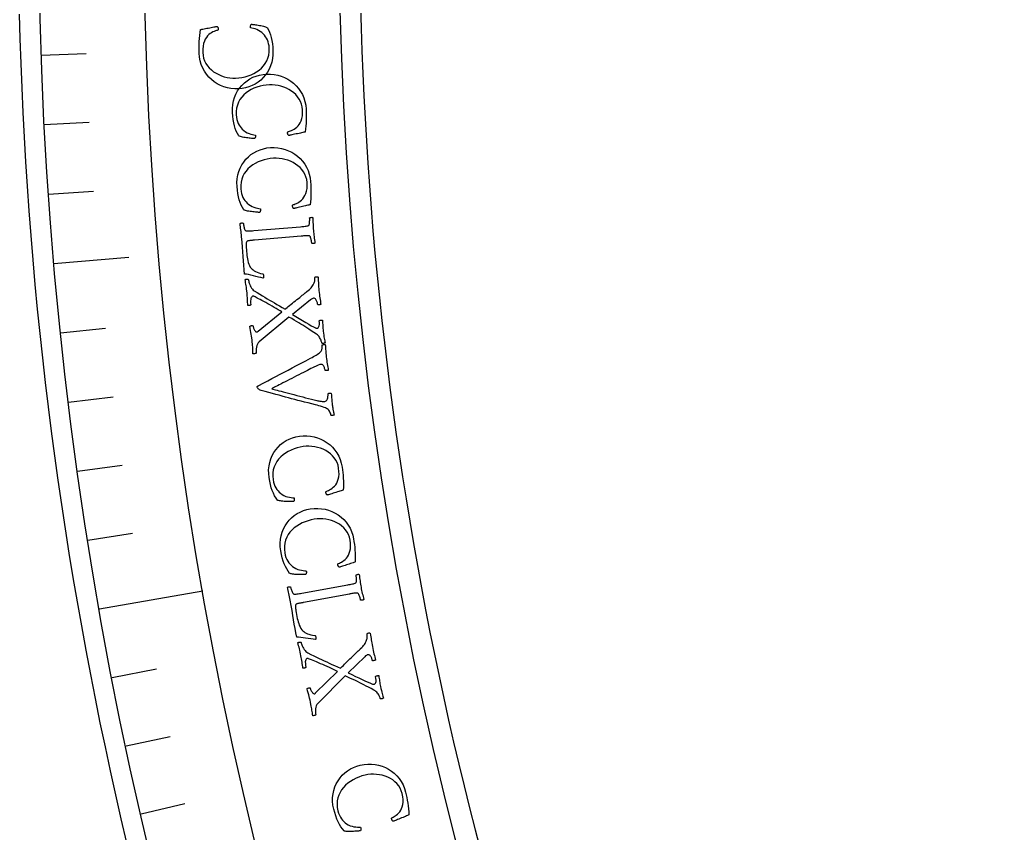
# Model space of a CAD drawing. Header units: millimetres. Extents: x -76 to 76, y -76 to 98.
# Drawn here: x -75.98 to -57.48, y -17.38 to -1.97 of the extents above; entities that cross this region are included whole.
import ezdxf

# ---------------------------------------------------------------- set-up
doc = ezdxf.new("R2010")
doc.units = ezdxf.units.MM
for name, color, linetype in [('CUT_INNER', 6, 'Continuous'), ('CUT_OUTER', 1, 'Continuous'), ('ENGRAVE', 7, 'Continuous'), ('ENGRAVE_FINE', 8, 'Continuous'), ('TEXT', 5, 'Continuous')]:
    doc.layers.add(name, color=color, linetype=linetype)

msp = doc.modelspace()

# ---------------------------------------------------------------- linework, layer by layer
at = {"layer": 'CUT_INNER'}
msp.add_lwpolyline([(-69.5191, -1.7066), (-69.5073, -2.1331), (-69.4929, -2.5596), (-69.4759, -2.9859), (-69.4562, -3.4122), (-69.434, -3.8383), (-69.4091, -4.2642), (-69.3817, -4.6901), (-69.3516, -5.1157), (-69.3189, -5.5411), (-69.2836, -5.9663), (-69.2457, -6.3913), (-69.2051, -6.8161), (-69.162, -7.2406), (-69.1163, -7.6649), (-69.068, -8.0888), (-69.017, -8.5124), (-68.9635, -8.9358), (-68.9074, -9.3587), (-68.8486, -9.7814), (-68.7873, -10.2036), (-68.7234, -10.6255), (-68.6569, -11.047), (-68.5879, -11.4681), (-68.5162, -11.8887), (-68.442, -12.3089), (-68.3652, -12.7286), (-68.2858, -13.1478), (-68.2038, -13.5666), (-68.1193, -13.9848), (-68.0322, -14.4025), (-67.9425, -14.8197), (-67.8503, -15.2363), (-67.7556, -15.6523), (-67.6582, -16.0678), (-67.5584, -16.4826), (-67.456, -16.8968), (-67.351, -17.3104), (-67.2435, -17.7234)], dxfattribs=at)
at = {"layer": 'CUT_OUTER'}
msp.add_lwpolyline([(-73.9434, -17.5604), (-74.0498, -17.1064), (-74.1534, -16.6517), (-74.2541, -16.1964), (-74.3521, -15.7405), (-74.4473, -15.284), (-74.5397, -14.8269), (-74.6293, -14.3692), (-74.716, -13.911), (-74.8, -13.4523), (-74.8811, -12.9931), (-74.9594, -12.5334), (-75.0349, -12.0732), (-75.1076, -11.6126), (-75.1774, -11.1515), (-75.2444, -10.69), (-75.3086, -10.2281), (-75.3699, -9.7659), (-75.4284, -9.3032), (-75.4841, -8.8402), (-75.5369, -8.3769), (-75.5869, -7.9132), (-75.634, -7.4493), (-75.6783, -6.9851), (-75.7198, -6.5206), (-75.7583, -6.0559), (-75.7941, -5.5909), (-75.827, -5.1257), (-75.857, -4.6604), (-75.8841, -4.1948), (-75.9085, -3.7291), (-75.9299, -3.2633), (-75.9485, -2.7973), (-75.9642, -2.3313), (-75.9771, -1.8651)], dxfattribs=at)
at = {"layer": 'ENGRAVE'}
for points in [[(-75.3247, -6.5901), (-73.9089, -6.4662)], [(-74.4637, -13.13), (-72.5042, -12.7845)]]:
    msp.add_lwpolyline(points, dxfattribs=at)
for radius in [75.6124, 73.6227, 69.9276]:
    msp.add_circle((0, 0), radius, dxfattribs=at)
at = {"layer": 'ENGRAVE_FINE'}
for points in [[(-75.5663, -2.6388), (-74.7141, -2.6091)], [(-75.5088, -3.9572), (-74.6572, -3.9126)], [(-75.4282, -5.2745), (-74.5776, -5.215)], [(-75.1982, -7.9036), (-74.3501, -7.8145)], [(-75.0488, -9.2148), (-74.2024, -9.1109)], [(-74.8765, -10.5232), (-74.0321, -10.4045)], [(-74.6815, -11.8284), (-73.8393, -11.695)], [(-74.2232, -14.4275), (-73.3861, -14.2648)], [(-73.9601, -15.7207), (-73.126, -15.5434)], [(-73.6745, -17.0091), (-72.8436, -16.8173)]]:
    msp.add_lwpolyline(points, dxfattribs=at)
at = {"layer": 'TEXT'}
for points in [[(-72.5748, -2.6025), (-72.5761, -2.5502), (-72.5764, -2.4967), (-72.5756, -2.4419), (-72.5737, -2.3858), (-72.5702, -2.3289), (-72.5646, -2.2716), (-72.5568, -2.2137), (-72.5469, -2.1555), (-72.5442, -2.1549), (-72.5361, -2.1532), (-72.5225, -2.1505), (-72.5036, -2.1466), (-72.481, -2.1421), (-72.4565, -2.1374), (-72.4302, -2.1326), (-72.4021, -2.1275), (-72.3736, -2.1224), (-72.3465, -2.1175), (-72.3208, -2.1128), (-72.2963, -2.1083), (-72.2749, -2.1044), (-72.2585, -2.1015), (-72.2469, -2.0998), (-72.2402, -2.0991), (-72.236, -2.099), (-72.2317, -2.101), (-72.2273, -2.1052), (-72.2228, -2.1115), (-72.2189, -2.119), (-72.216, -2.1269), (-72.2142, -2.135), (-72.2134, -2.1434), (-72.2136, -2.1506), (-72.2146, -2.1574), (-72.2164, -2.1636), (-72.219, -2.1693), (-72.2322, -2.1726), (-72.2485, -2.1774), (-72.268, -2.1839), (-72.2906, -2.1919), (-72.315, -2.2023), (-72.3399, -2.2159), (-72.3651, -2.2328), (-72.3908, -2.2529), (-72.4157, -2.277), (-72.4383, -2.3058), (-72.4589, -2.3392), (-72.4772, -2.3773), (-72.4921, -2.4208), (-72.502, -2.4707), (-72.5071, -2.5269), (-72.5072, -2.5893), (-72.5019, -2.646), (-72.4901, -2.6997), (-72.4719, -2.7504), (-72.4473, -2.7982), (-72.4173, -2.8427), (-72.3828, -2.8836), (-72.3439, -2.921), (-72.3007, -2.9547), (-72.2541, -2.9846), (-72.2053, -3.0104), (-72.1543, -3.032), (-72.101, -3.0494), (-72.0467, -3.0626), (-71.9924, -3.0713), (-71.9382, -3.0756), (-71.884, -3.0755), (-71.8238, -3.0709), (-71.7644, -3.0621), (-71.7056, -3.0493), (-71.6475, -3.0324), (-71.5913, -3.0114), (-71.5381, -2.9863), (-71.4877, -2.9571), (-71.4404, -2.9238), (-71.397, -2.8865), (-71.3585, -2.8452), (-71.3249, -2.7999), (-71.2962, -2.7505), (-71.2736, -2.6972), (-71.2582, -2.6397), (-71.2498, -2.5782), (-71.2487, -2.5126), (-71.2521, -2.4669), (-71.2591, -2.4249), (-71.2697, -2.3865), (-71.2839, -2.3519), (-71.3005, -2.3205), (-71.3183, -2.2918), (-71.3373, -2.266), (-71.3576, -2.243), (-71.3869, -2.2153), (-71.4177, -2.1919), (-71.4499, -2.1727), (-71.4836, -2.1578), (-71.5169, -2.1461), (-71.548, -2.1364), (-71.5769, -2.1288), (-71.6037, -2.1232), (-71.6047, -2.1055), (-71.6026, -2.0886), (-71.5972, -2.0723), (-71.5886, -2.0568), (-71.5793, -2.057), (-71.5663, -2.058), (-71.5495, -2.0599), (-71.5289, -2.0625), (-71.506, -2.0658), (-71.4822, -2.0694), (-71.4574, -2.0734), (-71.4317, -2.0778), (-71.4063, -2.0825), (-71.3823, -2.0875), (-71.3597, -2.0928), (-71.3386, -2.0984), (-71.3201, -2.104), (-71.3053, -2.1096), (-71.2943, -2.1149), (-71.2869, -2.1201), (-71.2637, -2.1632), (-71.2433, -2.2093), (-71.2257, -2.2583), (-71.2108, -2.3103), (-71.1988, -2.3661), (-71.1894, -2.4265), (-71.1828, -2.4914), (-71.1789, -2.5609), (-71.1795, -2.6355), (-71.187, -2.7072), (-71.2013, -2.776), (-71.2225, -2.8419), (-71.2496, -2.9043), (-71.2819, -2.9626), (-71.3194, -3.0168), (-71.362, -3.067), (-71.4091, -3.1125), (-71.4599, -3.153), (-71.5143, -3.1883), (-71.5724, -3.2186), (-71.6335, -3.2432), (-71.6968, -3.2618), (-71.7624, -3.2741), (-71.8302, -3.2804), (-71.9025, -3.2804), (-71.9728, -3.2738), (-72.0412, -3.2605), (-72.1076, -3.2405), (-72.1713, -3.2145), (-72.2317, -3.183), (-72.2887, -3.1461), (-72.3423, -3.1037), (-72.3916, -3.0563), (-72.4356, -3.0041), (-72.4743, -2.9472), (-72.5077, -2.8856), (-72.5349, -2.8199), (-72.5552, -2.7509), (-72.5685, -2.6784), (-72.5748, -2.6025)], [(-70.5497, -3.6614), (-70.5476, -3.7123), (-70.5464, -3.7644), (-70.5462, -3.8177), (-70.547, -3.8723), (-70.5492, -3.9277), (-70.5535, -3.9837), (-70.5599, -4.0401), (-70.5683, -4.0972), (-70.571, -4.0978), (-70.5791, -4.0996), (-70.5926, -4.1027), (-70.6114, -4.107), (-70.6339, -4.1121), (-70.6582, -4.1174), (-70.6843, -4.1229), (-70.7123, -4.1287), (-70.7406, -4.1345), (-70.7676, -4.1401), (-70.7932, -4.1455), (-70.8175, -4.1506), (-70.8387, -4.1551), (-70.8551, -4.1584), (-70.8666, -4.1604), (-70.8733, -4.1613), (-70.8776, -4.1615), (-70.8819, -4.1597), (-70.8864, -4.1557), (-70.891, -4.1497), (-70.8952, -4.1424), (-70.8983, -4.1348), (-70.9003, -4.1269), (-70.9014, -4.1186), (-70.9014, -4.1115), (-70.9006, -4.1048), (-70.8989, -4.0987), (-70.8965, -4.093), (-70.8834, -4.0894), (-70.8672, -4.0842), (-70.8479, -4.0773), (-70.8255, -4.0689), (-70.8013, -4.058), (-70.7769, -4.0439), (-70.752, -4.0267), (-70.7268, -4.0063), (-70.7026, -3.9821), (-70.6806, -3.9535), (-70.6608, -3.9204), (-70.6432, -3.8828), (-70.6293, -3.84), (-70.6203, -3.7912), (-70.6162, -3.7363), (-70.6171, -3.6754), (-70.6232, -3.6203), (-70.6356, -3.5682), (-70.6544, -3.5189), (-70.6795, -3.4726), (-70.7099, -3.4295), (-70.7447, -3.3898), (-70.7838, -3.3536), (-70.8272, -3.3208), (-70.8739, -3.2918), (-70.9228, -3.2668), (-70.9739, -3.2458), (-71.0272, -3.2288), (-71.0816, -3.2161), (-71.1359, -3.2076), (-71.1902, -3.2035), (-71.2443, -3.2038), (-71.3045, -3.2085), (-71.3639, -3.2174), (-71.4227, -3.2303), (-71.4807, -3.2473), (-71.5368, -3.2685), (-71.59, -3.2938), (-71.6402, -3.3233), (-71.6873, -3.3569), (-71.7305, -3.3947), (-71.7687, -3.4365), (-71.8018, -3.4824), (-71.83, -3.5324), (-71.852, -3.5864), (-71.8667, -3.6445), (-71.8741, -3.7067), (-71.8742, -3.7729), (-71.8699, -3.819), (-71.862, -3.8613), (-71.8506, -3.8998), (-71.8357, -3.9345), (-71.8184, -3.9658), (-71.7999, -3.9942), (-71.7803, -4.0197), (-71.7595, -4.0424), (-71.7294, -4.0695), (-71.6981, -4.0923), (-71.6654, -4.1107), (-71.6313, -4.1247), (-71.5977, -4.1356), (-71.5663, -4.1444), (-71.5371, -4.1513), (-71.5102, -4.1561), (-71.5087, -4.1737), (-71.5104, -4.1907), (-71.5152, -4.2071), (-71.5234, -4.2229), (-71.5327, -4.223), (-71.5458, -4.2223), (-71.5626, -4.221), (-71.5832, -4.219), (-71.6062, -4.2164), (-71.6301, -4.2135), (-71.655, -4.2102), (-71.6808, -4.2066), (-71.7064, -4.2026), (-71.7305, -4.1983), (-71.7532, -4.1936), (-71.7745, -4.1886), (-71.7932, -4.1834), (-71.8081, -4.1782), (-71.8193, -4.1731), (-71.8268, -4.1681), (-71.8512, -4.1252), (-71.8729, -4.0793), (-71.8917, -4.0302), (-71.9078, -3.978), (-71.9211, -3.9219), (-71.9318, -3.861), (-71.9396, -3.7955), (-71.9448, -3.7253), (-71.9452, -3.6498), (-71.9387, -3.5773), (-71.9252, -3.5076), (-71.9047, -3.4409), (-71.878, -3.3777), (-71.846, -3.3187), (-71.8088, -3.2639), (-71.7663, -3.2134), (-71.7192, -3.1675), (-71.6685, -3.1269), (-71.614, -3.0916), (-71.5559, -3.0614), (-71.4948, -3.0369), (-71.4314, -3.0187), (-71.3658, -3.0065), (-71.2979, -3.0006), (-71.2256, -3.0008), (-71.1553, -3.0075), (-71.087, -3.0208), (-71.0207, -3.0406), (-70.957, -3.0663), (-70.8967, -3.0972), (-70.8397, -3.1334), (-70.7861, -3.1747), (-70.7367, -3.221), (-70.6925, -3.2717), (-70.6536, -3.3269), (-70.6198, -3.3867), (-70.5921, -3.4504), (-70.5711, -3.5174), (-70.557, -3.5877), (-70.5497, -3.6614)], [(-70.4648, -5.0381), (-70.4617, -5.0889), (-70.4595, -5.141), (-70.4582, -5.1943), (-70.4579, -5.2488), (-70.4591, -5.3043), (-70.4623, -5.3604), (-70.4676, -5.4169), (-70.4749, -5.4741), (-70.4776, -5.4748), (-70.4856, -5.4768), (-70.499, -5.4801), (-70.5178, -5.4848), (-70.5401, -5.4903), (-70.5643, -5.4961), (-70.5904, -5.5021), (-70.6183, -5.5084), (-70.6464, -5.5148), (-70.6733, -5.5209), (-70.6988, -5.5268), (-70.723, -5.5324), (-70.7441, -5.5373), (-70.7604, -5.5409), (-70.7719, -5.5432), (-70.7786, -5.5442), (-70.7828, -5.5445), (-70.7872, -5.5427), (-70.7918, -5.5389), (-70.7965, -5.5329), (-70.8008, -5.5257), (-70.8041, -5.5182), (-70.8063, -5.5103), (-70.8074, -5.5021), (-70.8076, -5.4949), (-70.8069, -5.4883), (-70.8054, -5.4821), (-70.803, -5.4763), (-70.79, -5.4725), (-70.7739, -5.467), (-70.7548, -5.4597), (-70.7325, -5.4508), (-70.7086, -5.4395), (-70.6844, -5.425), (-70.6599, -5.4073), (-70.6351, -5.3864), (-70.6114, -5.3617), (-70.5899, -5.3327), (-70.5708, -5.2992), (-70.554, -5.2613), (-70.5409, -5.2182), (-70.5328, -5.1692), (-70.5298, -5.1143), (-70.5319, -5.0534), (-70.5391, -4.9984), (-70.5525, -4.9465), (-70.5722, -4.8977), (-70.5982, -4.8519), (-70.6295, -4.8093), (-70.665, -4.7704), (-70.7048, -4.7349), (-70.7489, -4.703), (-70.7962, -4.6749), (-70.8455, -4.6508), (-70.897, -4.6308), (-70.9507, -4.6149), (-71.0053, -4.6032), (-71.0597, -4.5958), (-71.114, -4.5928), (-71.1682, -4.5941), (-71.2283, -4.6), (-71.2875, -4.61), (-71.346, -4.6241), (-71.4036, -4.6423), (-71.4594, -4.6645), (-71.512, -4.6909), (-71.5616, -4.7213), (-71.6081, -4.7558), (-71.6506, -4.7944), (-71.6879, -4.837), (-71.7202, -4.8835), (-71.7473, -4.934), (-71.7683, -4.9885), (-71.7818, -5.0469), (-71.788, -5.1092), (-71.7868, -5.1754), (-71.7816, -5.2214), (-71.7729, -5.2636), (-71.7608, -5.3018), (-71.7452, -5.3362), (-71.7273, -5.3672), (-71.7083, -5.3952), (-71.6881, -5.4204), (-71.6669, -5.4426), (-71.6363, -5.4692), (-71.6045, -5.4913), (-71.5714, -5.5091), (-71.5371, -5.5225), (-71.5033, -5.5326), (-71.4717, -5.5409), (-71.4425, -5.5471), (-71.4155, -5.5514), (-71.4136, -5.569), (-71.4149, -5.586), (-71.4195, -5.6025), (-71.4273, -5.6185), (-71.4366, -5.6187), (-71.4497, -5.6184), (-71.4666, -5.6173), (-71.4872, -5.6157), (-71.5102, -5.6136), (-71.5342, -5.6111), (-71.5591, -5.6083), (-71.585, -5.6052), (-71.6107, -5.6017), (-71.6349, -5.5979), (-71.6577, -5.5937), (-71.679, -5.589), (-71.6978, -5.5842), (-71.7128, -5.5794), (-71.7241, -5.5745), (-71.7317, -5.5696), (-71.757, -5.5272), (-71.7795, -5.4817), (-71.7994, -5.433), (-71.8164, -5.3811), (-71.8309, -5.3253), (-71.8427, -5.2647), (-71.8518, -5.1993), (-71.8583, -5.1292), (-71.8603, -5.0538), (-71.8552, -4.9811), (-71.843, -4.9112), (-71.8238, -4.844), (-71.7984, -4.7803), (-71.7676, -4.7207), (-71.7314, -4.6652), (-71.6898, -4.6139), (-71.6437, -4.5671), (-71.5938, -4.5256), (-71.54, -4.4891), (-71.4825, -4.4578), (-71.4219, -4.4322), (-71.3588, -4.4127), (-71.2935, -4.3993), (-71.2257, -4.392), (-71.1534, -4.3908), (-71.083, -4.3961), (-71.0145, -4.4081), (-70.9478, -4.4266), (-70.8836, -4.451), (-70.8227, -4.4808), (-70.765, -4.5158), (-70.7106, -4.5561), (-70.6603, -4.6014), (-70.6152, -4.6512), (-70.5752, -4.7057), (-70.5402, -4.7648), (-70.5113, -4.828), (-70.489, -4.8945), (-70.4735, -4.9646), (-70.4648, -5.0381)], [(-71.5247, -6.1453), (-71.5271, -6.1455), (-71.53, -6.1458), (-71.5334, -6.1461), (-71.5374, -6.1464), (-71.5477, -6.1473), (-71.5594, -6.1483), (-71.5725, -6.1495), (-71.5872, -6.1507), (-71.6022, -6.1521), (-71.6165, -6.1538), (-71.6301, -6.1556), (-71.6431, -6.1577), (-71.6544, -6.16), (-71.6629, -6.1626), (-71.6688, -6.1655), (-71.672, -6.1687), (-71.6777, -6.1805), (-71.6819, -6.1934), (-71.6845, -6.2074), (-71.6855, -6.2224), (-71.6854, -6.2401), (-71.6844, -6.2622), (-71.6827, -6.2886), (-71.6802, -6.3194), (-71.6698, -6.4364), (-71.6662, -6.4668), (-71.6607, -6.4986), (-71.6534, -6.5316), (-71.6442, -6.5659), (-71.6332, -6.599), (-71.6206, -6.6283), (-71.6063, -6.6539), (-71.5903, -6.6756), (-71.5735, -6.693), (-71.554, -6.7094), (-71.532, -6.725), (-71.5074, -6.7396), (-71.4795, -6.7531), (-71.4474, -6.7652), (-71.4111, -6.776), (-71.3707, -6.7855), (-71.3648, -6.7884), (-71.3603, -6.7941), (-71.3571, -6.8026), (-71.3552, -6.8139), (-71.3543, -6.8314), (-71.3553, -6.846), (-71.3582, -6.8575), (-71.363, -6.8659), (-71.4075, -6.8549), (-71.4533, -6.8433), (-71.5005, -6.8312), (-71.5491, -6.8185), (-71.5965, -6.8069), (-71.6402, -6.7979), (-71.6801, -6.7917), (-71.7163, -6.7883), (-71.724, -6.7043), (-71.731, -6.6206), (-71.7373, -6.537), (-71.743, -6.4537), (-71.7488, -6.3679), (-71.7555, -6.2767), (-71.763, -6.1803), (-71.7714, -6.0786), (-71.7746, -6.0433), (-71.778, -6.01), (-71.7816, -5.9785), (-71.7855, -5.9489), (-71.7893, -5.92), (-71.7927, -5.8905), (-71.7958, -5.8605), (-71.7985, -5.8299), (-71.7937, -5.8258), (-71.7873, -5.8228), (-71.7792, -5.8209), (-71.7694, -5.82), (-71.7595, -5.8201), (-71.7512, -5.821), (-71.7444, -5.8226), (-71.7391, -5.8251), (-71.7383, -5.8328), (-71.7369, -5.8431), (-71.7348, -5.8561), (-71.7322, -5.8717), (-71.7289, -5.8883), (-71.7249, -5.9045), (-71.7204, -5.9203), (-71.7152, -5.9356), (-71.7097, -5.9489), (-71.7042, -5.9585), (-71.6988, -5.9646), (-71.6934, -5.967), (-71.6794, -5.9697), (-71.6637, -5.9712), (-71.6462, -5.9717), (-71.6269, -5.9711), (-71.6063, -5.9699), (-71.585, -5.9684), (-71.5629, -5.9668), (-71.54, -5.9649), (-70.6567, -5.8913), (-70.6337, -5.8893), (-70.6114, -5.8872), (-70.5898, -5.8851), (-70.5689, -5.8829), (-70.5493, -5.8803), (-70.5318, -5.8769), (-70.5163, -5.8728), (-70.5029, -5.8679), (-70.4972, -5.8646), (-70.4926, -5.8578), (-70.489, -5.8476), (-70.4865, -5.8339), (-70.4848, -5.8183), (-70.4835, -5.8023), (-70.4827, -5.786), (-70.4823, -5.7693), (-70.4821, -5.7538), (-70.4822, -5.7409), (-70.4824, -5.7307), (-70.4828, -5.7231), (-70.478, -5.7199), (-70.4716, -5.7172), (-70.4635, -5.715), (-70.4538, -5.7133), (-70.444, -5.7126), (-70.4357, -5.7132), (-70.4288, -5.7151), (-70.4235, -5.7183), (-70.4221, -5.7496), (-70.4208, -5.7806), (-70.4197, -5.8114), (-70.4187, -5.842), (-70.4176, -5.8723), (-70.4161, -5.9022), (-70.4142, -5.9319), (-70.4119, -5.9613), (-70.4091, -5.9914), (-70.406, -6.0211), (-70.4025, -6.0503), (-70.3986, -6.0791), (-70.3946, -6.108), (-70.3906, -6.1376), (-70.3867, -6.1678), (-70.3828, -6.1987), (-70.3876, -6.2028), (-70.394, -6.2058), (-70.4021, -6.2077), (-70.4118, -6.2087), (-70.4217, -6.2087), (-70.4301, -6.2079), (-70.4369, -6.2063), (-70.4421, -6.204), (-70.443, -6.1964), (-70.4445, -6.1863), (-70.4466, -6.1735), (-70.4493, -6.1583), (-70.4526, -6.1419), (-70.4561, -6.1262), (-70.4601, -6.111), (-70.4643, -6.0964), (-70.469, -6.0836), (-70.4743, -6.074), (-70.48, -6.0677), (-70.4863, -6.0645), (-70.4979, -6.0627), (-70.5111, -6.0617), (-70.5257, -6.0614), (-70.542, -6.062), (-70.5593, -6.063), (-70.5775, -6.0642), (-70.5964, -6.0657), (-70.6162, -6.0673), (-70.6194, -6.0676), (-70.6225, -6.0678), (-70.6257, -6.0681), (-70.6289, -6.0684), (-70.6321, -6.0686), (-70.6352, -6.0689), (-70.6384, -6.0692), (-70.6416, -6.0695)], [(-70.3061, -7.1013), (-70.3021, -7.138), (-70.298, -7.1732), (-70.2935, -7.2067), (-70.2889, -7.2386), (-70.2841, -7.2696), (-70.2795, -7.3004), (-70.2751, -7.3309), (-70.2708, -7.3611), (-70.2759, -7.3635), (-70.2831, -7.3656), (-70.2926, -7.3673), (-70.3042, -7.3688), (-70.3153, -7.3695), (-70.3234, -7.3687), (-70.3284, -7.3666), (-70.3304, -7.3631), (-70.3316, -7.355), (-70.3336, -7.345), (-70.3365, -7.3333), (-70.3403, -7.3199), (-70.3449, -7.3058), (-70.3506, -7.2924), (-70.3573, -7.2797), (-70.3649, -7.2676), (-70.3738, -7.2574), (-70.384, -7.2505), (-70.3957, -7.247), (-70.4087, -7.2467), (-70.4211, -7.2496), (-70.4351, -7.2558), (-70.4505, -7.2653), (-70.4675, -7.2781), (-70.8104, -7.5536), (-70.7441, -7.5927), (-70.6798, -7.6309), (-70.6173, -7.6681), (-70.5568, -7.7045), (-70.5007, -7.7378), (-70.4512, -7.7659), (-70.4084, -7.789), (-70.3724, -7.8069), (-70.3668, -7.8091), (-70.3612, -7.8107), (-70.3558, -7.8116), (-70.3504, -7.8119), (-70.3456, -7.8118), (-70.3419, -7.8117), (-70.3392, -7.8116), (-70.3376, -7.8115), (-70.3301, -7.8091), (-70.3225, -7.8035), (-70.3146, -7.7947), (-70.3066, -7.7827), (-70.3001, -7.7655), (-70.2968, -7.741), (-70.2967, -7.7092), (-70.2997, -7.6701), (-70.2976, -7.667), (-70.2926, -7.6643), (-70.2848, -7.6619), (-70.2741, -7.6599), (-70.2629, -7.6585), (-70.2532, -7.6579), (-70.2453, -7.6581), (-70.2389, -7.6592), (-70.2378, -7.6888), (-70.2366, -7.7167), (-70.2356, -7.7429), (-70.2345, -7.7674), (-70.2333, -7.7915), (-70.2314, -7.8169), (-70.2291, -7.8433), (-70.2262, -7.8709), (-70.2217, -7.9089), (-70.2169, -7.9437), (-70.212, -7.9753), (-70.2069, -8.0037), (-70.202, -8.0294), (-70.1976, -8.0528), (-70.1937, -8.0738), (-70.1903, -8.0926), (-70.1951, -8.095), (-70.2015, -8.0973), (-70.2096, -8.0993), (-70.2193, -8.1012), (-70.2292, -8.1021), (-70.238, -8.1015), (-70.2456, -8.0993), (-70.252, -8.0955), (-70.253, -8.0898), (-70.255, -8.0813), (-70.258, -8.0698), (-70.262, -8.0554), (-70.2673, -8.0393), (-70.2743, -8.0225), (-70.283, -8.0051), (-70.2933, -7.9872), (-70.3055, -7.9695), (-70.3199, -7.9529), (-70.3364, -7.9376), (-70.3551, -7.9234), (-70.4052, -7.8911), (-70.4519, -7.861), (-70.4951, -7.8329), (-70.5349, -7.8069), (-70.573, -7.7822), (-70.6114, -7.7579), (-70.65, -7.7339), (-70.6888, -7.7104), (-70.7295, -7.686), (-70.7739, -7.6597), (-70.822, -7.6312), (-70.8738, -7.6008), (-71.4376, -8.0732), (-71.4563, -8.0923), (-71.4714, -8.1151), (-71.4828, -8.1415), (-71.4906, -8.1716), (-71.4955, -8.2026), (-71.4981, -8.2321), (-71.4985, -8.2599), (-71.4967, -8.2862), (-71.5015, -8.2895), (-71.5083, -8.2921), (-71.517, -8.294), (-71.5277, -8.2952), (-71.5382, -8.2958), (-71.5464, -8.296), (-71.5521, -8.2958), (-71.5556, -8.2952), (-71.557, -8.2652), (-71.5582, -8.2374), (-71.5594, -8.2117), (-71.5604, -8.1881), (-71.5617, -8.1645), (-71.5637, -8.1385), (-71.5663, -8.1102), (-71.5695, -8.0795), (-71.5745, -8.0374), (-71.5795, -7.9981), (-71.5846, -7.9616), (-71.5897, -7.928), (-71.5951, -7.8944), (-71.6009, -7.858), (-71.6071, -7.8188), (-71.6137, -7.7769), (-71.6089, -7.7726), (-71.6018, -7.7691), (-71.5924, -7.7665), (-71.5809, -7.7647), (-71.5697, -7.764), (-71.5616, -7.7648), (-71.5566, -7.7669), (-71.5546, -7.7705), (-71.5534, -7.7778), (-71.5512, -7.787), (-71.548, -7.7981), (-71.5437, -7.8112), (-71.5386, -7.8249), (-71.5325, -7.8381), (-71.5256, -7.8509), (-71.5177, -7.8631), (-71.5093, -7.8734), (-71.5006, -7.8805), (-71.4915, -7.8844), (-71.4822, -7.8849), (-71.4799, -7.8845), (-71.4772, -7.8836), (-71.4742, -7.8823), (-71.4709, -7.8805), (-71.4676, -7.8784), (-71.4647, -7.8763), (-71.4622, -7.8741), (-71.4601, -7.8718), (-71.008, -7.5044), (-71.042, -7.4841), (-71.0779, -7.463), (-71.1155, -7.4411), (-71.1549, -7.4185), (-71.195, -7.3957), (-71.2347, -7.3731), (-71.2739, -7.3509), (-71.3127, -7.3291), (-71.3501, -7.3082), (-71.3852, -7.2889), (-71.4179, -7.2712), (-71.4484, -7.2552), (-71.4755, -7.2412), (-71.498, -7.2297), (-71.516, -7.2207), (-71.5295, -7.2141), (-71.532, -7.2132), (-71.535, -7.212), (-71.5387, -7.2106), (-71.5428, -7.209), (-71.5474, -7.2076), (-71.5521, -7.2068), (-71.5571, -7.2065), (-71.5623, -7.2067), (-71.5714, -7.2099), (-71.5796, -7.2176), (-71.587, -7.2297), (-71.5935, -7.2463), (-71.5983, -7.2683), (-71.6005, -7.2964), (-71.6, -7.3307), (-71.5968, -7.3712), (-71.6017, -7.3746), (-71.6084, -7.3775), (-71.6171, -7.3799), (-71.6278, -7.3819), (-71.6382, -7.3831), (-71.6463, -7.3835), (-71.6521, -7.383), (-71.6556, -7.3815), (-71.6565, -7.3525), (-71.6576, -7.3232), (-71.6588, -7.2936), (-71.6601, -7.2638), (-71.6617, -7.234), (-71.6637, -7.2046), (-71.666, -7.1754), (-71.6687, -7.1465), (-71.6728, -7.1076), (-71.6769, -7.0717), (-71.6812, -7.0386), (-71.6855, -7.0086), (-71.69, -6.9798), (-71.6947, -6.9504), (-71.6995, -6.9206), (-71.7045, -6.8902), (-71.6986, -6.888), (-71.6912, -6.8865), (-71.6823, -6.8858), (-71.6718, -6.886), (-71.6617, -6.8865), (-71.6538, -6.8872), (-71.6482, -6.8879), (-71.6448, -6.8888), (-71.6438, -6.8952), (-71.6413, -6.9058), (-71.6375, -6.9208), (-71.6324, -6.9401), (-71.6258, -6.9619), (-71.6174, -6.9843), (-71.6074, -7.0073), (-71.5958, -7.0309), (-71.5824, -7.0534), (-71.5674, -7.0729), (-71.5506, -7.0894), (-71.5321, -7.1029), (-71.4786, -7.1363), (-71.4273, -7.168), (-71.3784, -7.1979), (-71.3317, -7.2262), (-71.2861, -7.2536), (-71.2404, -7.2808), (-71.1946, -7.3078), (-71.1486, -7.3346), (-71.1017, -7.362), (-71.0528, -7.3905), (-71.0021, -7.4203), (-70.9495, -7.4514), (-70.9307, -7.4368), (-70.9097, -7.4203), (-70.8868, -7.4019), (-70.8617, -7.3816), (-70.8353, -7.3601), (-70.8082, -7.3383), (-70.7805, -7.3162), (-70.7522, -7.2938), (-70.724, -7.2715), (-70.6969, -7.2499), (-70.6707, -7.2289), (-70.6456, -7.2086), (-70.622, -7.1895), (-70.6006, -7.1723), (-70.5815, -7.1569), (-70.5646, -7.1432), (-70.5508, -7.1321), (-70.5409, -7.1242), (-70.535, -7.1194), (-70.533, -7.1178), (-70.5086, -7.0987), (-70.4871, -7.0802), (-70.4685, -7.0624), (-70.4527, -7.0453), (-70.4388, -7.0279), (-70.4259, -7.0092), (-70.4138, -6.989), (-70.4027, -6.9676), (-70.3963, -6.9527), (-70.3911, -6.9371), (-70.3871, -6.9207), (-70.3845, -6.9035), (-70.3828, -6.887), (-70.3819, -6.8725), (-70.3817, -6.86), (-70.3823, -6.8496), (-70.3811, -6.8458), (-70.3766, -6.8427), (-70.3688, -6.8403), (-70.3577, -6.8387), (-70.346, -6.8381), (-70.3364, -6.8388), (-70.3287, -6.8407), (-70.3231, -6.8438), (-70.3206, -6.8801), (-70.3186, -6.9137), (-70.317, -6.9445), (-70.3157, -6.9726), (-70.3143, -7.0008), (-70.3123, -7.0316), (-70.3095, -7.0651), (-70.3061, -7.1013)], [(-70.1678, -8.358), (-70.1636, -8.3911), (-70.1591, -8.4235), (-70.1543, -8.4554), (-70.1491, -8.4867), (-70.1438, -8.5176), (-70.1387, -8.5483), (-70.1337, -8.5787), (-70.1289, -8.6089), (-70.1339, -8.6113), (-70.1409, -8.6133), (-70.15, -8.6148), (-70.1612, -8.616), (-70.172, -8.6165), (-70.1802, -8.616), (-70.1857, -8.6145), (-70.1884, -8.612), (-70.1895, -8.6065), (-70.1915, -8.5983), (-70.1944, -8.5875), (-70.1984, -8.5741), (-70.2034, -8.5595), (-70.2094, -8.5455), (-70.2164, -8.5321), (-70.2244, -8.5191), (-70.2337, -8.5082), (-70.2445, -8.5009), (-70.257, -8.4973), (-70.2709, -8.4972), (-70.292, -8.5022), (-70.3215, -8.5129), (-70.3594, -8.5294), (-70.4057, -8.5517), (-70.4297, -8.5638), (-70.4573, -8.5778), (-70.4887, -8.5938), (-70.5236, -8.6117), (-70.5613, -8.6309), (-70.601, -8.6511), (-70.6425, -8.6723), (-70.6859, -8.6943), (-70.7302, -8.7168), (-70.7745, -8.7396), (-70.8188, -8.7624), (-70.8631, -8.7855), (-70.9065, -8.8081), (-70.9481, -8.8297), (-70.988, -8.8503), (-71.0261, -8.8699), (-71.0616, -8.8881), (-71.0938, -8.9046), (-71.1225, -8.9193), (-71.1479, -8.9323), (-71.1688, -8.943), (-71.1843, -8.951), (-71.1944, -8.9564), (-71.1991, -8.9591), (-71.1915, -8.9615), (-71.1777, -8.9655), (-71.1576, -8.9711), (-71.1313, -8.9784), (-71.0999, -8.987), (-71.0645, -8.9965), (-71.0251, -9.007), (-70.9817, -9.0184), (-70.935, -9.0306), (-70.8861, -9.0434), (-70.8347, -9.0568), (-70.781, -9.0708), (-70.726, -9.0851), (-70.6705, -9.0995), (-70.6146, -9.114), (-70.5582, -9.1284), (-70.5025, -9.1427), (-70.4485, -9.1565), (-70.3961, -9.1698), (-70.3454, -9.1826), (-70.3263, -9.1873), (-70.3068, -9.1914), (-70.2868, -9.1949), (-70.2663, -9.1977), (-70.2465, -9.1998), (-70.2284, -9.2007), (-70.2121, -9.2006), (-70.1975, -9.1993), (-70.1819, -9.1955), (-70.1689, -9.1884), (-70.1585, -9.1781), (-70.1506, -9.1646), (-70.1447, -9.1493), (-70.1402, -9.1336), (-70.137, -9.1176), (-70.1353, -9.1012), (-70.1344, -9.086), (-70.134, -9.0733), (-70.1341, -9.0632), (-70.1347, -9.0557), (-70.1318, -9.0516), (-70.1263, -9.0482), (-70.1181, -9.0456), (-70.1073, -9.0437), (-70.0961, -9.0428), (-70.0868, -9.0431), (-70.0793, -9.0448), (-70.0736, -9.0478), (-70.0711, -9.0756), (-70.0689, -9.1027), (-70.0669, -9.129), (-70.0651, -9.1545), (-70.0632, -9.18), (-70.0607, -9.2063), (-70.0578, -9.2332), (-70.0543, -9.2609), (-70.0512, -9.2836), (-70.0484, -9.3038), (-70.0457, -9.3215), (-70.0432, -9.3367), (-70.0407, -9.3505), (-70.0382, -9.3643), (-70.0355, -9.3779), (-70.0327, -9.3913), (-70.0297, -9.4055), (-70.0265, -9.4212), (-70.0231, -9.4384), (-70.0195, -9.4572), (-70.0245, -9.4596), (-70.0318, -9.4615), (-70.0412, -9.4629), (-70.0529, -9.4639), (-70.0641, -9.4642), (-70.0722, -9.4638), (-70.0772, -9.4628), (-70.079, -9.461), (-70.0808, -9.4529), (-70.0844, -9.4409), (-70.0899, -9.425), (-70.0973, -9.4053), (-70.1067, -9.3849), (-70.1185, -9.3671), (-70.1326, -9.3518), (-70.149, -9.3391), (-70.1636, -9.3308), (-70.1837, -9.3217), (-70.2095, -9.312), (-70.2408, -9.3015), (-70.2746, -9.291), (-70.3075, -9.2814), (-70.3397, -9.2726), (-70.3711, -9.2646), (-70.4439, -9.246), (-70.5136, -9.2283), (-70.5803, -9.2112), (-70.6439, -9.1949), (-70.7055, -9.1791), (-70.7659, -9.1633), (-70.8253, -9.1476), (-70.8835, -9.132), (-70.9418, -9.1163), (-71.0012, -9.1003), (-71.0617, -9.0841), (-71.1233, -9.0675), (-71.1871, -9.0501), (-71.2542, -9.0315), (-71.3248, -9.0117), (-71.3987, -8.9906), (-71.4182, -8.9843), (-71.4346, -8.9771), (-71.448, -8.9692), (-71.4582, -8.9604), (-71.4659, -8.9511), (-71.4718, -8.9414), (-71.4759, -8.9314), (-71.4781, -8.9209), (-71.4776, -8.9178), (-71.4754, -8.9147), (-71.4714, -8.9116), (-71.4657, -8.9086), (-71.4596, -8.9057), (-71.4544, -8.9029), (-71.4501, -8.9002), (-71.4467, -8.8976), (-71.3608, -8.8521), (-71.2777, -8.8081), (-71.1974, -8.7658), (-71.12, -8.7252), (-71.0437, -8.6852), (-70.9668, -8.6449), (-70.8892, -8.6044), (-70.811, -8.5636), (-70.7305, -8.5215), (-70.6459, -8.4769), (-70.5573, -8.43), (-70.4647, -8.3807), (-70.4363, -8.3657), (-70.4094, -8.3511), (-70.3841, -8.3367), (-70.3603, -8.3227), (-70.3379, -8.3087), (-70.3166, -8.294), (-70.2965, -8.2789), (-70.2774, -8.2633), (-70.2701, -8.2561), (-70.2638, -8.2469), (-70.2586, -8.2357), (-70.2544, -8.2225), (-70.2511, -8.2084), (-70.2486, -8.1946), (-70.2468, -8.181), (-70.2458, -8.1676), (-70.2454, -8.1552), (-70.2453, -8.1446), (-70.2455, -8.1357), (-70.2461, -8.1286), (-70.2444, -8.1275), (-70.2391, -8.1262), (-70.2303, -8.1248), (-70.2178, -8.1232), (-70.2052, -8.1219), (-70.1958, -8.1212), (-70.1898, -8.1211), (-70.1869, -8.1217), (-70.1841, -8.1558), (-70.1818, -8.1868), (-70.1799, -8.2149), (-70.1785, -8.24), (-70.177, -8.2651), (-70.1747, -8.2931), (-70.1716, -8.3241), (-70.1678, -8.358)], [(-69.8686, -10.4425), (-69.8616, -10.493), (-69.8554, -10.5447), (-69.8501, -10.5978), (-69.8456, -10.6521), (-69.8425, -10.7075), (-69.8414, -10.7636), (-69.8423, -10.8205), (-69.8451, -10.878), (-69.8478, -10.8789), (-69.8556, -10.8815), (-69.8687, -10.8859), (-69.8871, -10.892), (-69.9089, -10.8992), (-69.9326, -10.9068), (-69.9581, -10.9148), (-69.9855, -10.9233), (-70.013, -10.9318), (-70.0393, -10.9399), (-70.0643, -10.9478), (-70.088, -10.9553), (-70.1087, -10.9618), (-70.1247, -10.9666), (-70.136, -10.9698), (-70.1425, -10.9713), (-70.1467, -10.9719), (-70.1513, -10.9705), (-70.1561, -10.967), (-70.1613, -10.9614), (-70.1661, -10.9546), (-70.1699, -10.9473), (-70.1728, -10.9396), (-70.1746, -10.9315), (-70.1753, -10.9244), (-70.1751, -10.9177), (-70.1741, -10.9114), (-70.1721, -10.9055), (-70.1595, -10.9007), (-70.1438, -10.8939), (-70.1253, -10.8852), (-70.1038, -10.8746), (-70.0808, -10.8615), (-70.0578, -10.8452), (-70.0348, -10.8256), (-70.0117, -10.8029), (-69.9899, -10.7765), (-69.9707, -10.7459), (-69.9542, -10.711), (-69.9404, -10.6719), (-69.9306, -10.628), (-69.9263, -10.5785), (-69.9276, -10.5235), (-69.9343, -10.463), (-69.9457, -10.4087), (-69.9631, -10.358), (-69.9865, -10.3108), (-70.016, -10.2671), (-70.0504, -10.2271), (-70.0888, -10.191), (-70.1313, -10.1587), (-70.1776, -10.1303), (-70.2269, -10.1059), (-70.278, -10.0857), (-70.3309, -10.0697), (-70.3856, -10.058), (-70.4409, -10.0505), (-70.4958, -10.0473), (-70.5502, -10.0485), (-70.6041, -10.0539), (-70.6635, -10.0645), (-70.7218, -10.079), (-70.779, -10.0975), (-70.8351, -10.1201), (-70.889, -10.1466), (-70.9395, -10.1769), (-70.9866, -10.211), (-71.0303, -10.2491), (-71.0696, -10.2908), (-71.1036, -10.3361), (-71.1322, -10.385), (-71.1554, -10.4374), (-71.1721, -10.4934), (-71.1811, -10.5526), (-71.1825, -10.6152), (-71.1761, -10.6812), (-71.1674, -10.7266), (-71.1555, -10.7679), (-71.1405, -10.8051), (-71.1223, -10.8382), (-71.1021, -10.8677), (-71.0809, -10.8942), (-71.0589, -10.9178), (-71.036, -10.9383), (-71.0035, -10.9624), (-70.9701, -10.9821), (-70.9358, -10.9972), (-70.9005, -11.0079), (-70.866, -11.0155), (-70.8339, -11.0213), (-70.8042, -11.0253), (-70.777, -11.0275), (-70.7737, -11.0448), (-70.7738, -11.0619), (-70.7771, -11.0787), (-70.7836, -11.0952), (-70.7929, -11.0962), (-70.806, -11.0968), (-70.8229, -11.0971), (-70.8436, -11.0971), (-70.8667, -11.0967), (-70.8908, -11.0961), (-70.9159, -11.0953), (-70.9419, -11.0941), (-70.9678, -11.0927), (-70.9922, -11.0907), (-71.0153, -11.0882), (-71.0369, -11.0852), (-71.056, -11.0819), (-71.0713, -11.0782), (-71.083, -11.0742), (-71.0909, -11.0699), (-71.1194, -11.0296), (-71.1453, -10.986), (-71.1688, -10.9389), (-71.1899, -10.8885), (-71.2086, -10.8339), (-71.225, -10.7744), (-71.2391, -10.7099), (-71.251, -10.6405), (-71.2587, -10.5655), (-71.2592, -10.4926), (-71.2525, -10.422), (-71.2385, -10.3536), (-71.2181, -10.2881), (-71.1919, -10.2263), (-71.1601, -10.1682), (-71.1227, -10.1138), (-71.0803, -10.0636), (-71.0337, -10.0184), (-70.9829, -9.9779), (-70.9279, -9.9423), (-70.8694, -9.912), (-70.8081, -9.8877), (-70.7439, -9.8693), (-70.6769, -9.8568), (-70.605, -9.8501), (-70.5344, -9.85), (-70.4651, -9.8567), (-70.3972, -9.87), (-70.3313, -9.8894), (-70.2683, -9.9144), (-70.2081, -9.9449), (-70.1507, -9.9809), (-70.0972, -10.0221), (-70.0483, -10.0684), (-70.0042, -10.1196), (-69.9649, -10.1759), (-69.9311, -10.2366), (-69.9038, -10.3013), (-69.883, -10.3699), (-69.8686, -10.4425)], [(-69.6514, -11.8046), (-69.6434, -11.8549), (-69.6362, -11.9065), (-69.6298, -11.9594), (-69.6243, -12.0137), (-69.6201, -12.0691), (-69.6179, -12.1251), (-69.6177, -12.182), (-69.6195, -12.2396), (-69.6221, -12.2405), (-69.6299, -12.2433), (-69.6429, -12.2479), (-69.6611, -12.2544), (-69.6828, -12.262), (-69.7064, -12.2701), (-69.7317, -12.2786), (-69.7589, -12.2876), (-69.7863, -12.2966), (-69.8124, -12.3053), (-69.8372, -12.3136), (-69.8608, -12.3215), (-69.8813, -12.3284), (-69.8972, -12.3336), (-69.9084, -12.337), (-69.915, -12.3386), (-69.9192, -12.3393), (-69.9237, -12.338), (-69.9286, -12.3346), (-69.9339, -12.3291), (-69.9389, -12.3223), (-69.9428, -12.3152), (-69.9458, -12.3075), (-69.9478, -12.2994), (-69.9486, -12.2924), (-69.9486, -12.2857), (-69.9476, -12.2794), (-69.9459, -12.2734), (-69.9333, -12.2683), (-69.9178, -12.2613), (-69.8994, -12.2523), (-69.8781, -12.2412), (-69.8554, -12.2277), (-69.8327, -12.2109), (-69.8101, -12.1909), (-69.7874, -12.1677), (-69.7661, -12.1409), (-69.7476, -12.1099), (-69.7318, -12.0747), (-69.7187, -12.0353), (-69.7098, -11.9912), (-69.7065, -11.9417), (-69.7088, -11.8867), (-69.7167, -11.8263), (-69.7292, -11.7723), (-69.7475, -11.7219), (-69.7719, -11.6752), (-69.8022, -11.6321), (-69.8374, -11.5928), (-69.8765, -11.5574), (-69.9196, -11.526), (-69.9665, -11.4985), (-70.0162, -11.475), (-70.0677, -11.4559), (-70.1209, -11.4409), (-70.1758, -11.4302), (-70.2313, -11.4238), (-70.2862, -11.4217), (-70.3406, -11.4239), (-70.3943, -11.4305), (-70.4536, -11.4421), (-70.5116, -11.4578), (-70.5684, -11.4775), (-70.624, -11.5011), (-70.6774, -11.5286), (-70.7273, -11.5599), (-70.7737, -11.595), (-70.8166, -11.6339), (-70.8551, -11.6764), (-70.8882, -11.7223), (-70.9159, -11.7718), (-70.938, -11.8246), (-70.9536, -11.8809), (-70.9615, -11.9403), (-70.9616, -12.0029), (-70.954, -12.0687), (-70.9444, -12.114), (-70.9318, -12.1551), (-70.916, -12.192), (-70.8971, -12.2247), (-70.8763, -12.2538), (-70.8547, -12.2799), (-70.8322, -12.303), (-70.8089, -12.3231), (-70.776, -12.3466), (-70.7422, -12.3656), (-70.7075, -12.3801), (-70.6721, -12.3901), (-70.6374, -12.3969), (-70.6052, -12.4021), (-70.5755, -12.4055), (-70.5482, -12.4072), (-70.5446, -12.4245), (-70.5443, -12.4416), (-70.5473, -12.4584), (-70.5535, -12.475), (-70.5627, -12.4762), (-70.5758, -12.4771), (-70.5927, -12.4777), (-70.6134, -12.4781), (-70.6365, -12.4782), (-70.6606, -12.478), (-70.6857, -12.4777), (-70.7118, -12.4771), (-70.7377, -12.4761), (-70.7621, -12.4746), (-70.7852, -12.4725), (-70.8069, -12.47), (-70.8261, -12.467), (-70.8415, -12.4636), (-70.8532, -12.4599), (-70.8612, -12.4557), (-70.8905, -12.416), (-70.9173, -12.3729), (-70.9417, -12.3263), (-70.9637, -12.2763), (-70.9835, -12.2221), (-71.001, -12.1629), (-71.0165, -12.0987), (-71.0297, -12.0295), (-71.0389, -11.9547), (-71.0408, -11.8819), (-71.0354, -11.8111), (-71.0228, -11.7424), (-71.0036, -11.6765), (-70.9787, -11.6143), (-70.948, -11.5555), (-70.9116, -11.5004), (-70.8702, -11.4495), (-70.8245, -11.4033), (-70.7745, -11.3618), (-70.7203, -11.3251), (-70.6624, -11.2938), (-70.6016, -11.2683), (-70.5378, -11.2486), (-70.471, -11.2348), (-70.3992, -11.2267), (-70.3286, -11.2252), (-70.2592, -11.2305), (-70.1911, -11.2425), (-70.1248, -11.2607), (-70.0614, -11.2844), (-70.0006, -11.3137), (-69.9425, -11.3486), (-69.8881, -11.3888), (-69.8384, -11.4341), (-69.7933, -11.4844), (-69.7529, -11.5399), (-69.7179, -11.5999), (-69.6894, -11.6641), (-69.6672, -11.7323), (-69.6514, -11.8046)], [(-70.5997, -13.0088), (-70.602, -13.0093), (-70.6049, -13.0098), (-70.6083, -13.0104), (-70.6122, -13.0112), (-70.6224, -13.013), (-70.6339, -13.0152), (-70.6469, -13.0175), (-70.6614, -13.0202), (-70.6762, -13.0231), (-70.6903, -13.0261), (-70.7037, -13.0292), (-70.7164, -13.0325), (-70.7274, -13.0359), (-70.7356, -13.0393), (-70.7412, -13.0428), (-70.7441, -13.0463), (-70.7486, -13.0586), (-70.7515, -13.0718), (-70.7528, -13.086), (-70.7523, -13.101), (-70.7505, -13.1187), (-70.7474, -13.1406), (-70.7432, -13.1667), (-70.7377, -13.1971), (-70.7161, -13.3125), (-70.7096, -13.3425), (-70.7011, -13.3735), (-70.6906, -13.4057), (-70.6781, -13.439), (-70.664, -13.4709), (-70.6486, -13.4988), (-70.6319, -13.5229), (-70.6139, -13.543), (-70.5955, -13.5586), (-70.5745, -13.5731), (-70.5511, -13.5865), (-70.5253, -13.5987), (-70.4961, -13.6094), (-70.463, -13.6184), (-70.4259, -13.6256), (-70.3848, -13.6311), (-70.3786, -13.6335), (-70.3735, -13.6387), (-70.3695, -13.6469), (-70.3666, -13.658), (-70.364, -13.6753), (-70.3636, -13.6899), (-70.3654, -13.7016), (-70.3693, -13.7105), (-70.4146, -13.7038), (-70.4614, -13.6967), (-70.5095, -13.6892), (-70.5591, -13.6812), (-70.6074, -13.6742), (-70.6517, -13.6695), (-70.6921, -13.6672), (-70.7285, -13.6672), (-70.7442, -13.5844), (-70.7592, -13.5017), (-70.7735, -13.4192), (-70.7872, -13.3368), (-70.8013, -13.2519), (-70.8167, -13.1618), (-70.8335, -13.0666), (-70.8517, -12.9662), (-70.8583, -12.9314), (-70.8649, -12.8985), (-70.8715, -12.8675), (-70.8782, -12.8385), (-70.8848, -12.8101), (-70.891, -12.7811), (-70.897, -12.7515), (-70.9026, -12.7213), (-70.8983, -12.7167), (-70.8922, -12.7131), (-70.8843, -12.7104), (-70.8746, -12.7086), (-70.8648, -12.7078), (-70.8564, -12.7078), (-70.8495, -12.7088), (-70.844, -12.7107), (-70.8424, -12.7183), (-70.84, -12.7285), (-70.8367, -12.7412), (-70.8326, -12.7564), (-70.8277, -12.7727), (-70.8222, -12.7885), (-70.8161, -12.8037), (-70.8095, -12.8184), (-70.8027, -12.8311), (-70.7964, -12.8402), (-70.7904, -12.8457), (-70.7848, -12.8476), (-70.7706, -12.8489), (-70.7548, -12.8489), (-70.7373, -12.8477), (-70.7182, -12.8453), (-70.6979, -12.842), (-70.6768, -12.8385), (-70.6549, -12.8348), (-70.6323, -12.8307), (-69.7602, -12.6723), (-69.7375, -12.6681), (-69.7155, -12.6639), (-69.6942, -12.6597), (-69.6736, -12.6555), (-69.6544, -12.651), (-69.6372, -12.646), (-69.6223, -12.6404), (-69.6094, -12.6343), (-69.604, -12.6304), (-69.6001, -12.6232), (-69.5975, -12.6127), (-69.5964, -12.5988), (-69.5962, -12.5831), (-69.5964, -12.5671), (-69.5972, -12.5508), (-69.5983, -12.5341), (-69.5997, -12.5187), (-69.601, -12.5058), (-69.6022, -12.4957), (-69.6034, -12.4882), (-69.5989, -12.4845), (-69.5927, -12.4812), (-69.5849, -12.4782), (-69.5754, -12.4757), (-69.5657, -12.474), (-69.5574, -12.4738), (-69.5504, -12.475), (-69.5448, -12.4776), (-69.5404, -12.5087), (-69.5361, -12.5395), (-69.532, -12.57), (-69.5281, -12.6003), (-69.524, -12.6304), (-69.5196, -12.6601), (-69.5149, -12.6894), (-69.5098, -12.7185), (-69.5042, -12.7481), (-69.4982, -12.7774), (-69.4919, -12.8061), (-69.4852, -12.8344), (-69.4784, -12.8628), (-69.4716, -12.8919), (-69.4648, -12.9216), (-69.458, -12.952), (-69.4623, -12.9564), (-69.4684, -12.96), (-69.4763, -12.9628), (-69.4859, -12.9646), (-69.4957, -12.9656), (-69.5041, -12.9656), (-69.511, -12.9647), (-69.5165, -12.9629), (-69.5181, -12.9554), (-69.5206, -12.9455), (-69.5239, -12.933), (-69.5281, -12.9181), (-69.5329, -12.9022), (-69.538, -12.8868), (-69.5433, -12.8721), (-69.549, -12.8579), (-69.5549, -12.8457), (-69.561, -12.8367), (-69.5673, -12.8309), (-69.5739, -12.8284), (-69.5856, -12.8277), (-69.5988, -12.8279), (-69.6135, -12.8291), (-69.6296, -12.8312), (-69.6468, -12.8339), (-69.6647, -12.8368), (-69.6834, -12.8401), (-69.7029, -12.8436), (-69.7061, -12.8442), (-69.7092, -12.8448), (-69.7123, -12.8453), (-69.7155, -12.8459), (-69.7186, -12.8465), (-69.7217, -12.8471), (-69.7249, -12.8477), (-69.728, -12.8482)], [(-69.2946, -13.8429), (-69.2872, -13.8791), (-69.2796, -13.9137), (-69.272, -13.9466), (-69.2643, -13.978), (-69.2566, -14.0083), (-69.249, -14.0385), (-69.2417, -14.0684), (-69.2345, -14.0981), (-69.2393, -14.101), (-69.2463, -14.1038), (-69.2556, -14.1064), (-69.267, -14.109), (-69.278, -14.1107), (-69.2861, -14.1108), (-69.2913, -14.1092), (-69.2936, -14.1059), (-69.2956, -14.0979), (-69.2986, -14.0882), (-69.3026, -14.0768), (-69.3076, -14.0638), (-69.3136, -14.0503), (-69.3205, -14.0375), (-69.3284, -14.0254), (-69.3372, -14.0141), (-69.347, -14.0048), (-69.3579, -13.999), (-69.3698, -13.9966), (-69.3828, -13.9976), (-69.3949, -14.0016), (-69.4081, -14.0091), (-69.4226, -14.0201), (-69.4382, -14.0345), (-69.7531, -14.3417), (-69.6833, -14.3743), (-69.6155, -14.4061), (-69.5498, -14.4371), (-69.4861, -14.4675), (-69.427, -14.4952), (-69.375, -14.5185), (-69.3302, -14.5373), (-69.2926, -14.5516), (-69.2868, -14.5533), (-69.2812, -14.5543), (-69.2757, -14.5547), (-69.2703, -14.5545), (-69.2655, -14.5539), (-69.2618, -14.5535), (-69.2592, -14.5531), (-69.2576, -14.5529), (-69.2504, -14.5498), (-69.2433, -14.5434), (-69.2363, -14.5339), (-69.2295, -14.5212), (-69.2247, -14.5035), (-69.2237, -14.4787), (-69.2267, -14.4471), (-69.2335, -14.4084), (-69.2317, -14.4052), (-69.227, -14.402), (-69.2194, -14.3989), (-69.209, -14.3958), (-69.1979, -14.3933), (-69.1884, -14.3918), (-69.1804, -14.3913), (-69.174, -14.3918), (-69.17, -14.4211), (-69.1662, -14.4488), (-69.1626, -14.4747), (-69.1592, -14.499), (-69.1556, -14.5229), (-69.1514, -14.548), (-69.1465, -14.5741), (-69.141, -14.6012), (-69.1328, -14.6386), (-69.1247, -14.6728), (-69.1168, -14.7038), (-69.109, -14.7316), (-69.1016, -14.7567), (-69.0949, -14.7795), (-69.089, -14.8001), (-69.0839, -14.8184), (-69.0884, -14.8214), (-69.0946, -14.8242), (-69.1024, -14.827), (-69.1119, -14.8298), (-69.1217, -14.8317), (-69.1305, -14.8319), (-69.1382, -14.8304), (-69.145, -14.8273), (-69.1466, -14.8218), (-69.1494, -14.8134), (-69.1534, -14.8023), (-69.1588, -14.7884), (-69.1657, -14.7728), (-69.1742, -14.7568), (-69.1845, -14.7403), (-69.1966, -14.7234), (-69.2104, -14.707), (-69.2263, -14.6919), (-69.2443, -14.6782), (-69.2642, -14.6659), (-69.3172, -14.6386), (-69.3666, -14.6131), (-69.4123, -14.5893), (-69.4544, -14.5673), (-69.4947, -14.5464), (-69.5353, -14.5259), (-69.576, -14.5058), (-69.6169, -14.4861), (-69.6597, -14.4657), (-69.7065, -14.4438), (-69.7571, -14.4201), (-69.8116, -14.3948), (-70.3273, -14.9193), (-70.344, -14.9402), (-70.3568, -14.9643), (-70.3657, -14.9917), (-70.3705, -15.0224), (-70.3724, -15.0537), (-70.3722, -15.0833), (-70.3699, -15.1111), (-70.3655, -15.137), (-70.37, -15.1408), (-70.3765, -15.144), (-70.385, -15.1468), (-70.3956, -15.149), (-70.406, -15.1506), (-70.414, -15.1516), (-70.4198, -15.1519), (-70.4233, -15.1516), (-70.4275, -15.122), (-70.4315, -15.0944), (-70.4351, -15.0689), (-70.4384, -15.0456), (-70.442, -15.0222), (-70.4464, -14.9965), (-70.4517, -14.9685), (-70.458, -14.9383), (-70.4669, -14.8969), (-70.4757, -14.8582), (-70.4843, -14.8224), (-70.4926, -14.7895), (-70.5012, -14.7565), (-70.5105, -14.7209), (-70.5205, -14.6825), (-70.5311, -14.6414), (-70.5267, -14.6366), (-70.5199, -14.6325), (-70.5109, -14.629), (-70.4996, -14.6261), (-70.4885, -14.6244), (-70.4804, -14.6243), (-70.4752, -14.6259), (-70.4728, -14.6293), (-70.4709, -14.6364), (-70.4679, -14.6454), (-70.4636, -14.6562), (-70.4581, -14.6688), (-70.4516, -14.6819), (-70.4443, -14.6945), (-70.4362, -14.7065), (-70.4272, -14.7179), (-70.4179, -14.7274), (-70.4085, -14.7336), (-70.3991, -14.7366), (-70.3897, -14.7363), (-70.3875, -14.7356), (-70.385, -14.7344), (-70.3821, -14.7328), (-70.379, -14.7307), (-70.3759, -14.7284), (-70.3732, -14.726), (-70.3709, -14.7235), (-70.369, -14.721), (-69.9545, -14.3118), (-69.9903, -14.2948), (-70.028, -14.2773), (-70.0675, -14.2592), (-70.1089, -14.2405), (-70.1511, -14.2216), (-70.1927, -14.203), (-70.2339, -14.1847), (-70.2746, -14.1667), (-70.3138, -14.1495), (-70.3506, -14.1337), (-70.3849, -14.1192), (-70.4168, -14.1062), (-70.4451, -14.0949), (-70.4686, -14.0856), (-70.4874, -14.0783), (-70.5015, -14.0731), (-70.5041, -14.0724), (-70.5072, -14.0715), (-70.5109, -14.0705), (-70.5152, -14.0693), (-70.5199, -14.0684), (-70.5247, -14.068), (-70.5297, -14.0681), (-70.5348, -14.0689), (-70.5436, -14.0729), (-70.551, -14.0814), (-70.5572, -14.0942), (-70.5621, -14.1113), (-70.5648, -14.1337), (-70.5642, -14.1619), (-70.5604, -14.1959), (-70.5534, -14.2359), (-70.5579, -14.2398), (-70.5643, -14.2433), (-70.5728, -14.2466), (-70.5831, -14.2496), (-70.5934, -14.2518), (-70.6014, -14.253), (-70.6072, -14.253), (-70.6108, -14.2519), (-70.6146, -14.2231), (-70.6184, -14.194), (-70.6225, -14.1647), (-70.6267, -14.1352), (-70.6312, -14.1057), (-70.636, -14.0765), (-70.6411, -14.0477), (-70.6466, -14.0193), (-70.6544, -13.9809), (-70.662, -13.9455), (-70.6694, -13.9131), (-70.6766, -13.8836), (-70.6838, -13.8553), (-70.6913, -13.8266), (-70.699, -13.7973), (-70.7069, -13.7676), (-70.7013, -13.7648), (-70.694, -13.7626), (-70.6852, -13.7611), (-70.6747, -13.7602), (-70.6646, -13.7598), (-70.6567, -13.7597), (-70.6511, -13.7599), (-70.6476, -13.7604), (-70.6459, -13.7666), (-70.6425, -13.7771), (-70.6373, -13.7916), (-70.6303, -13.8103), (-70.6216, -13.8313), (-70.6112, -13.8528), (-70.599, -13.8747), (-70.5851, -13.8972), (-70.5697, -13.9183), (-70.5528, -13.9362), (-70.5345, -13.951), (-70.5148, -13.9627), (-70.4583, -13.9907), (-70.4042, -14.0173), (-70.3526, -14.0425), (-70.3035, -14.0661), (-70.2555, -14.089), (-70.2073, -14.1116), (-70.1591, -14.1341), (-70.1108, -14.1564), (-70.0614, -14.1791), (-70.01, -14.2028), (-69.9567, -14.2276), (-69.9013, -14.2534), (-69.884, -14.2371), (-69.8648, -14.2186), (-69.8436, -14.1981), (-69.8207, -14.1754), (-69.7964, -14.1515), (-69.7716, -14.1272), (-69.7462, -14.1025), (-69.7201, -14.0775), (-69.6943, -14.0526), (-69.6693, -14.0285), (-69.6453, -14.0051), (-69.6222, -13.9825), (-69.6006, -13.9612), (-69.581, -13.942), (-69.5634, -13.9248), (-69.5479, -13.9096), (-69.5352, -13.8972), (-69.5261, -13.8883), (-69.5207, -13.883), (-69.5189, -13.8813), (-69.4965, -13.8598), (-69.4769, -13.8394), (-69.46, -13.8199), (-69.4459, -13.8014), (-69.4338, -13.7827), (-69.4227, -13.7628), (-69.4127, -13.7416), (-69.4037, -13.7191), (-69.3987, -13.7038), (-69.395, -13.6877), (-69.3927, -13.671), (-69.3917, -13.6537), (-69.3917, -13.637), (-69.3922, -13.6225), (-69.3932, -13.61), (-69.3947, -13.5997), (-69.3939, -13.5958), (-69.3897, -13.5923), (-69.3822, -13.5892), (-69.3713, -13.5866), (-69.3598, -13.5848), (-69.3501, -13.5845), (-69.3423, -13.5857), (-69.3363, -13.5883), (-69.3305, -13.6242), (-69.3252, -13.6574), (-69.3206, -13.6879), (-69.3166, -13.7158), (-69.3126, -13.7437), (-69.3075, -13.7741), (-69.3015, -13.8072), (-69.2946, -13.8429)], [(-68.6668, -16.5992), (-68.6554, -16.6488), (-68.6446, -16.6998), (-68.6346, -16.7522), (-68.6253, -16.806), (-68.6173, -16.8609), (-68.6112, -16.9167), (-68.6071, -16.9734), (-68.6048, -17.0309), (-68.6074, -17.032), (-68.615, -17.0354), (-68.6276, -17.0409), (-68.6454, -17.0486), (-68.6665, -17.0577), (-68.6894, -17.0674), (-68.7141, -17.0776), (-68.7406, -17.0885), (-68.7673, -17.0994), (-68.7928, -17.1098), (-68.817, -17.1199), (-68.8399, -17.1294), (-68.8599, -17.1377), (-68.8754, -17.144), (-68.8864, -17.1481), (-68.8928, -17.1502), (-68.8969, -17.1512), (-68.9015, -17.1502), (-68.9067, -17.1471), (-68.9123, -17.142), (-68.9178, -17.1356), (-68.9222, -17.1287), (-68.9257, -17.1213), (-68.9282, -17.1134), (-68.9295, -17.1064), (-68.93, -17.0997), (-68.9295, -17.0934), (-68.9281, -17.0873), (-68.9159, -17.0814), (-68.9009, -17.0733), (-68.8832, -17.063), (-68.8628, -17.0505), (-68.8411, -17.0354), (-68.8196, -17.0171), (-68.7984, -16.9956), (-68.7774, -16.9709), (-68.758, -16.9426), (-68.7416, -16.9104), (-68.7283, -16.8742), (-68.718, -16.8341), (-68.7121, -16.7894), (-68.7123, -16.7398), (-68.7184, -16.6851), (-68.7305, -16.6254), (-68.7466, -16.5724), (-68.7685, -16.5234), (-68.796, -16.4785), (-68.8292, -16.4376), (-68.867, -16.4008), (-68.9085, -16.3682), (-68.9536, -16.3398), (-69.0024, -16.3156), (-69.0536, -16.2957), (-69.1063, -16.2801), (-69.1604, -16.2689), (-69.2159, -16.2621), (-69.2717, -16.2595), (-69.3266, -16.2612), (-69.3807, -16.2672), (-69.4339, -16.2774), (-69.4921, -16.2932), (-69.5489, -16.3128), (-69.6043, -16.3364), (-69.6581, -16.3638), (-69.7094, -16.3949), (-69.757, -16.4296), (-69.8009, -16.4678), (-69.8411, -16.5096), (-69.8766, -16.5546), (-69.9064, -16.6028), (-69.9305, -16.654), (-69.949, -16.7083), (-69.9606, -16.7655), (-69.9644, -16.8253), (-69.9602, -16.8878), (-69.9481, -16.9529), (-69.9353, -16.9974), (-69.9198, -17.0375), (-69.9015, -17.0733), (-69.8805, -17.1046), (-69.8577, -17.1322), (-69.8343, -17.1567), (-69.8103, -17.1782), (-69.7856, -17.1966), (-69.7512, -17.2178), (-69.7161, -17.2344), (-69.6806, -17.2464), (-69.6445, -17.2539), (-69.6094, -17.2584), (-69.577, -17.2613), (-69.5471, -17.2627), (-69.5198, -17.2625), (-69.515, -17.2795), (-69.5135, -17.2965), (-69.5153, -17.3135), (-69.5203, -17.3305), (-69.5295, -17.3323), (-69.5424, -17.3341), (-69.5593, -17.3359), (-69.5799, -17.3377), (-69.6029, -17.3394), (-69.627, -17.3409), (-69.6521, -17.3423), (-69.6781, -17.3435), (-69.704, -17.3443), (-69.7285, -17.3445), (-69.7517, -17.3441), (-69.7735, -17.343), (-69.7928, -17.3414), (-69.8084, -17.3391), (-69.8204, -17.3361), (-69.8287, -17.3326), (-69.8606, -17.295), (-69.8903, -17.2538), (-69.9179, -17.209), (-69.9433, -17.1607), (-69.9668, -17.108), (-69.9884, -17.0501), (-70.0082, -16.9872), (-70.0262, -16.9191), (-70.0406, -16.845), (-70.0475, -16.7725), (-70.0471, -16.7015), (-70.0392, -16.6321), (-70.0247, -16.5651), (-70.0041, -16.5012), (-69.9776, -16.4405), (-69.9451, -16.383), (-69.9073, -16.3293), (-69.8649, -16.2801), (-69.8179, -16.2353), (-69.7663, -16.1949), (-69.7108, -16.1596), (-69.6519, -16.13), (-69.5896, -16.1059), (-69.5239, -16.0876), (-69.4529, -16.0744), (-69.3825, -16.0681), (-69.3129, -16.0686), (-69.2441, -16.0759), (-69.1768, -16.0894), (-69.1118, -16.1086), (-69.0492, -16.1337), (-68.9888, -16.1644), (-68.9318, -16.2008), (-68.879, -16.2425), (-68.8306, -16.2896), (-68.7864, -16.3422), (-68.7473, -16.3997), (-68.7144, -16.4617), (-68.6876, -16.5282), (-68.6668, -16.5992)]]:
    msp.add_lwpolyline(points, close=True, dxfattribs=at)

doc.saveas('drawing.dxf')
